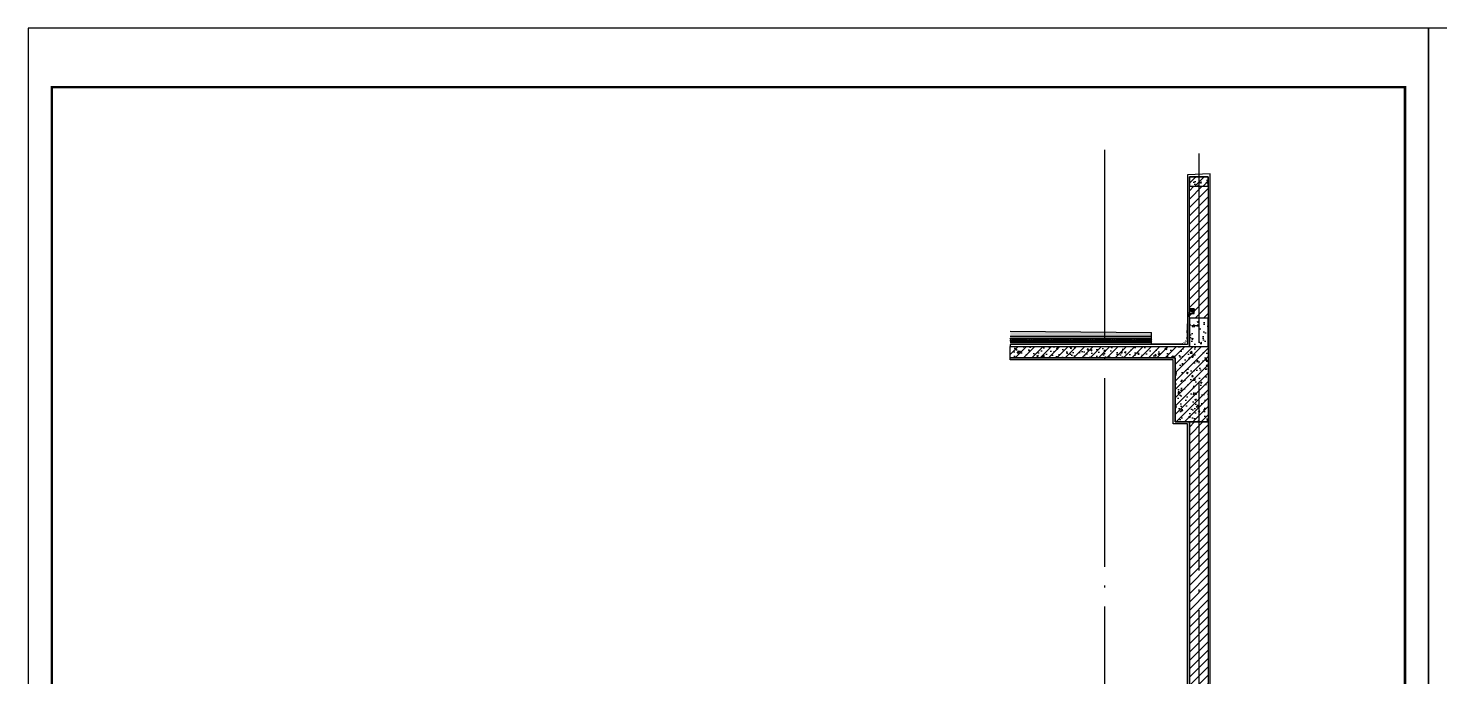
# Model space of a CAD drawing. Extents: x -737978 to 768813, y -372247 to 1140308.
# Drawn here: x -688858 to -673889, y -314011 to -307138 of the extents above; entities that cross this region are included whole.
import ezdxf

# ---------------------------------------------------------------- set-up
doc = ezdxf.new("R2010")
doc.units = 0
doc.header["$LTSCALE"] = 1000
doc.header["$MEASUREMENT"] = 0
doc.linetypes.add('DOTE', pattern=[2.42, 2, -0.2, 0.02, -0.2])
doc.layers.get('0').update_dxf_attribs({"linetype": 'CONTINUOUS'})
for name, color, linetype in [('0-填充边线', 7, 'CONTINUOUS'), ('DOTE', 1, 'DOTE'), ('J-COLU-梁柱', 30, 'CONTINUOUS'), ('PUB_TITLE', 4, 'CONTINUOUS'), ('填充', 8, 'CONTINUOUS')]:
    doc.layers.add(name, color=color, linetype=linetype)

msp = doc.modelspace()

# ---------------------------------------------------------------- hatches: boundary and pattern name
msp.add_hatch(color=256).paths.add_polyline_path([(-676531.6, -310110.9), (-676494.4, -310110.9), (-676494.4, -310140.6), (-676531.6, -310140.6)])
at = {"layer": '填充'}
h = msp.add_hatch(dxfattribs=at)
h.set_pattern_fill('钢筋混凝土', color=256, scale=25, style=0)
h.set_pattern_definition([(45, (-369635.946, -245203.973), (-44.194174, 44.194174), []), (50, (-369635.95, -245203.97), (179.315046, -15.688034), [18.75, -206.25]), (355, (-369635.95, -245203.97), (-34.68783, 188.04803), [15, -165]), (100.4514, (-369621, -245205.28), (144.62735, 172.35989), [15.93505, -175.28553]), (46.1842, (-369635.95, -245153.97), (266.81026, -41.37975), [28.125, -309.375]), (96.6356, (-369613.7, -245157.42), (233.66568, 243.52947), [23.90257, -262.92825]), (351.1842, (-369635.95, -245153.97), (233.66549, 243.52965), [22.5, -247.5]), (21, (-369610.95, -245166.47), (149.22676, -100.65472), [18.75, -206.25]), (326, (-369610.95, -245166.47), (60.82883, 181.28751), [15, -165]), (71.4514, (-369598.51, -245174.86), (210.05566, 80.63262), [15.93505, -175.28553]), (37.5, (-369635.946, -245203.973), (3.039964, 83.223463), [0, -163, 0, -167.5, 0, -165.625]), (7.5, (-369635.95, -245203.97), (65.767384, 98.602928), [0, -95.5, 0, -159.25, 0, -63.125]), (327.5, (-369691.696, -245203.973), (133.455609, -5.638718), [0, -62.5, 0, -195, 0, -258.75]), (317.5, (-369716.7, -245203.97), (145.796542, 25.026246), [0, -81.25, 0, -129.5, 0, -183.75])])
h.paths.add_polyline_path([(-676544.4, -308710.9), (-676344.4, -308710.9), (-676344.4, -308810.9), (-676544.4, -308810.9)])
h = msp.add_hatch(dxfattribs=at)
h.set_pattern_fill('普通砖', color=256, scale=25, style=0)
h.set_pattern_definition([(45, (10702.89, 7244.88), (-44.1941915, 44.1941915), [])])
h.paths.add_polyline_path([(-676344.4, -310210.9), (-676544.4, -310210.9), (-676544.4, -308810.9), (-676344.4, -308810.9)])
h = msp.add_hatch(dxfattribs=at)
h.set_pattern_fill('混凝土', color=256, scale=25, style=0)
h.set_pattern_definition([(50, (10702.89, 7200), (179.315046, -15.688034), [18.75, -206.25]), (355, (10702.89, 7200), (-34.687833, 188.048033), [15, -165]), (100.4514, (10717.83, 7198.7), (144.627345, 172.359886), [15.935047, -175.28553]), (46.1842, (10702.89, 7250), (266.81026, -41.379754), [28.125, -309.375]), (96.6356, (10725.12, 7246.55), (233.66568, 243.52947), [23.90257, -262.92825]), (351.1842, (10702.9, 7250), (233.66549, 243.52965), [22.5, -247.5]), (21, (10727.89, 7237.5), (149.226763, -100.654723), [18.75, -206.25]), (326, (10727.89, 7237.5), (60.828833, 181.28751), [15, -165]), (71.4514, (10740.32, 7229.11), (210.055657, 80.632624), [15.935047, -175.28553]), (37.5, (10702.89, 7200), (3.039964, 83.2234635), [0, -163, 0, -167.5, 0, -165.625]), (7.5, (10702.89, 7200), (65.767384, 98.602928), [0, -95.5, 0, -159.25, 0, -63.125]), (327.5, (10647.14, 7200), (133.455609, -5.638718), [0, -62.5, 0, -195, 0, -258.75]), (317.5, (10622.14, 7200), (145.796542, 25.026246), [0, -81.25, 0, -129.5, 0, -183.75])])
h.paths.add_polyline_path([(-676344.4, -310510.9), (-676344.4, -310210.9), (-676544.4, -310210.9), (-676544.4, -310510.9)])
h = msp.add_hatch(dxfattribs=at)
h.set_pattern_fill('混凝土', color=256, scale=5, style=0)
h.set_pattern_definition([(50, (-870585.957, -268602.384), (35.863009, -3.1376067), [3.75, -41.25]), (355, (-870585.957, -268602.384), (-6.937567, 37.609607), [3, -33]), (100.4514, (-870582.97, -268602.645), (28.925469, 34.471977), [3.1870095, -35.0571056]), (46.1842, (-870585.957, -268592.384), (53.362052, -8.275951), [5.625, -61.875]), (96.6356, (-870581.51, -268593.073), (46.733135, 48.705894), [4.780514, -52.58565]), (351.1842, (-870585.96, -268592.384), (46.733097, 48.70593), [4.5, -49.5]), (21, (-870580.957, -268594.884), (29.8453526, -20.1309445), [3.75, -41.25]), (326, (-870580.957, -268594.884), (12.1657666, 36.257502), [3, -33]), (71.4514, (-870578.47, -268596.56), (42.0111314, 16.126525), [3.1870095, -35.0571056]), (37.5, (-870585.957, -268602.384), (0.6079928, 16.6446927), [0, -32.6, 0, -33.5, 0, -33.125]), (7.5, (-870585.957, -268602.384), (13.1534769, 19.7205856), [0, -19.1, 0, -31.85, 0, -12.625]), (327.5, (-870597.107, -268602.384), (26.6911218, -1.1277436), [0, -12.5, 0, -39, 0, -51.75]), (317.5, (-870602.107, -268602.384), (29.1593085, 5.005249), [0, -16.25, 0, -25.9, 0, -36.75])])
h.paths.add_polyline_path([(-676943.1, -310361), (-676944.4, -310361), (-676944.4, -310401), (-676943.1, -310401)], flags=17)
h.paths.add_polyline_path([(-678444.4, -310348.5), (-676943.1, -310361), (-676943.1, -310401), (-678444.4, -310401)])
h = msp.add_hatch(dxfattribs=at)
h.set_pattern_fill('砂灰土', color=256, scale=5, style=0)
h.set_pattern_definition([(37.5, (-369635.942, -252860.923), (-0.6299336, 19.2682377), [0, -15.2, 0, -17, 0, -16.25]), (7.5, (-369635.942, -252860.923), (17.697767, 28.2214607), [0, -8.2, 0, -13.7, 0, -5.25]), (327.5, (-369648.242, -252860.923), (31.1414186, 0.0565905), [0, -5, 0, -18, 0, -23.5]), (317.5, (-369648.242, -252860.923), (30.061266, 8.7767556), [0, -2.5, 0, -11.8, 0, -13.5])])
h.paths.add_polyline_path([(-676944.4, -310401), (-678444.4, -310401), (-678444.4, -310421), (-676944.4, -310421)])
h = msp.add_hatch(dxfattribs=at)
h.set_pattern_fill('ANSI37', color=256, scale=8, style=0)
h.set_pattern_definition([(45, (-870585.957, -268602.384), (-8.9802561, 8.9802561), []), (135, (-870585.957, -268602.384), (-8.9802561, -8.9802561), [])])
edge = h.paths.add_edge_path()
edge.add_line((-676943.1, -310424), (-676944.4, -310424))
edge.add_arc((-677043.5, -310444), 101.1, -11.40829, 11.40829, ccw=False)
edge.add_line((-676944.4, -310464), (-676943.1, -310464))
edge.add_line((-676943.1, -310464), (-676943.1, -310424))
h.paths.add_polyline_path([(-678444.4, -310464), (-678444.4, -310424.1), (-676943.1, -310424), (-676943.1, -310464)])
h = msp.add_hatch(dxfattribs=at)
h.set_pattern_fill('钢筋混凝土', color=256, scale=25, style=0)
h.set_pattern_definition([(45, (-319998.3, -211215.03), (-44.194174, 44.194174), []), (50, (-319998.3, -211215.03), (179.315046, -15.688034), [18.75, -206.25]), (355, (-319998.3, -211215.03), (-34.68783, 188.04803), [15, -165]), (100.4514, (-319983.36, -211216.34), (144.627345, 172.359886), [15.93505, -175.28553]), (46.1842, (-319998.3, -211165.03), (266.81026, -41.37975), [28.125, -309.375]), (96.6356, (-319976.07, -211168.48), (233.66568, 243.52947), [23.90257, -262.92825]), (351.1842, (-319998.3, -211165.03), (233.66549, 243.52965), [22.5, -247.5]), (21, (-319973.3, -211177.53), (149.226763, -100.65472), [18.75, -206.25]), (326, (-319973.3, -211177.53), (60.82883, 181.28751), [15, -165]), (71.4514, (-319960.87, -211185.92), (210.05566, 80.632624), [15.93505, -175.28553]), (37.5, (-319998.3, -211215.03), (3.039964, 83.223463), [0, -163, 0, -167.5, 0, -165.625]), (7.5, (-319998.3, -211215.03), (65.767384, 98.602928), [0, -95.5, 0, -159.25, 0, -63.125]), (327.5, (-320054.05, -211215.03), (133.455609, -5.638718), [0, -62.5, 0, -195, 0, -258.75]), (317.5, (-320079.05, -211215.03), (145.796542, 25.026246), [0, -81.25, 0, -129.5, 0, -183.75])])
h.paths.add_polyline_path([(-676344.4, -310510.9), (-676344.4, -311310.9), (-676544.4, -311310.9), (-676694.4, -311310.9), (-676694.4, -310630.9), (-678444.4, -310630.9), (-677444.4, -310630.9), (-678444.4, -310630.9), (-678444.4, -310510.9), (-676544.4, -310510.9)])
h = msp.add_hatch(dxfattribs=at)
h.set_pattern_fill('普通砖', color=256, scale=25, style=0)
h.set_pattern_definition([(45, (-369635.94, -252916.045), (-44.194192, 44.194192), [])])
h.paths.add_polyline_path([(-676544.4, -311310.9), (-676344.4, -311310.9), (-676344.4, -317710.9), (-676544.4, -317710.9)])

# ---------------------------------------------------------------- linework, layer by layer
at = {"const_width": 5}
for points in [[(-676494.4, -310110.9, -0.0693473), (-676530.9, -310139.9, 0.2259122), (-676563.1, -310158.4), (-676576.4, -310424.1, -0.4132079), (-676631.4, -310478.9), (-678444.4, -310478.9)], [(-676494.4, -310123.4, -0.1398596), (-676522.5, -310147.9, 0.2259122), (-676554.7, -310166.3), (-676564.4, -310423.9, -0.4142136), (-676631.4, -310490.9), (-678444.4, -310490.9)]]:
    msp.add_lwpolyline(points, format="xyb", dxfattribs=at)
msp.add_lwpolyline([(-676531.6, -310110.9), (-676494.4, -310110.9), (-676494.4, -310140.6), (-676531.6, -310140.6)], close=True)
for points in [[(-678444.4, -310348.5), (-676944.4, -310361)], [(-678444.4, -310401), (-676944.4, -310401)], [(-678444.4, -310401), (-676944.4, -310401)], [(-678444.4, -310421), (-676944.4, -310421)], [(-678444.4, -310421), (-676944.4, -310421)], [(-678444.4, -310424), (-676944.4, -310424)], [(-678444.4, -310424), (-676944.4, -310424)], [(-676944.4, -310478.9), (-676944.4, -310361)], [(-678444.4, -310464), (-676944.4, -310464)], [(-678444.4, -310464), (-676944.4, -310464)], [(-678444.4, -310465.1), (-676944.4, -310465.1)], [(-678444.4, -310465.1), (-676944.4, -310465.1)]]:
    msp.add_lwpolyline(points)
at = {"layer": '0-填充边线'}
for points in [[(-678444.4, -317830.9), (-678444.4, -317850.9), (-676714.4, -317850.9), (-676714.4, -318330.9), (-676324.4, -318330.9), (-676324.4, -308680.9), (-676564.4, -308690.9), (-676564.4, -310490.9), (-678444.4, -310490.9), (-678444.4, -310510.9), (-676544.4, -310510.9), (-676544.4, -308710.9), (-676344.4, -308710.9), (-676344.4, -318310.9), (-676694.4, -318310.9), (-676694.4, -317830.9)], [(-676714.4, -311330.9), (-676714.4, -310650.9), (-678444.4, -310650.9), (-678444.4, -310630.9), (-676694.4, -310630.9), (-676694.4, -311310.9), (-676544.4, -311310.9), (-676544.4, -317710.9), (-678444.4, -317710.9), (-678444.4, -317690.9), (-676564.4, -317690.9), (-676564.4, -311330.9), (-676714.4, -311330.9)]]:
    msp.add_lwpolyline(points, close=True, dxfattribs=at)
at = {"layer": 'DOTE'}
for points in [[(-677444.4, -308425.2), (-677444.4, -334860.4)], [(-676444.4, -308467), (-676444.4, -334902.1)]]:
    msp.add_lwpolyline(points, dxfattribs=at)
at = {"layer": 'J-COLU-梁柱'}
for points in [[(-676544.4, -308710.9), (-676544.4, -308810.9), (-676344.4, -308810.9), (-676344.4, -308710.9)], [(-676344.4, -310210.9), (-676544.4, -310210.9), (-676544.4, -308810.9), (-676344.4, -308810.9)], [(-676344.4, -310510.9), (-676344.4, -310210.9), (-676544.4, -310210.9), (-676544.4, -310510.9)], [(-676544.4, -311310.9), (-676344.4, -311310.9), (-676344.4, -317710.9), (-676544.4, -317710.9)]]:
    msp.add_lwpolyline(points, close=True, dxfattribs=at)
for points in [[(-676544.4, -310160.9), (-676494.4, -310160.9), (-676494.4, -310110.9), (-676544.4, -310110.9)], [(-676344.4, -310510.9), (-676344.4, -310510.9), (-676344.4, -311310.9), (-676544.4, -311310.9), (-676694.4, -311310.9), (-676694.4, -310630.9), (-678444.4, -310630.9), (-678444.4, -310630.9), (-677444.4, -310630.9), (-678444.4, -310630.9), (-678444.4, -310630.9), (-678444.4, -310630.9), (-678444.4, -310510.9), (-676544.4, -310510.9), (-676544.4, -310510.9), (-676344.4, -310510.9), (-676344.4, -310510.9)]]:
    msp.add_lwpolyline(points, dxfattribs=at)
at = {"layer": 'PUB_TITLE'}
for points in [[(-688857.6, -338662.7), (-674007.6, -338662.7), (-674007.6, -307137.7), (-688857.6, -307137.7)], [(-674007.6, -338662.7), (-659157.6, -338662.7), (-659157.6, -307137.7), (-674007.6, -307137.7)]]:
    msp.add_lwpolyline(points, close=True, dxfattribs=at)
at = {"layer": 'PUB_TITLE', "const_width": 25}
msp.add_lwpolyline([(-688607.6, -338412.7), (-674257.6, -338412.7), (-674257.6, -307762.7), (-688607.6, -307762.7)], close=True, dxfattribs=at)

doc.saveas('drawing.dxf')
